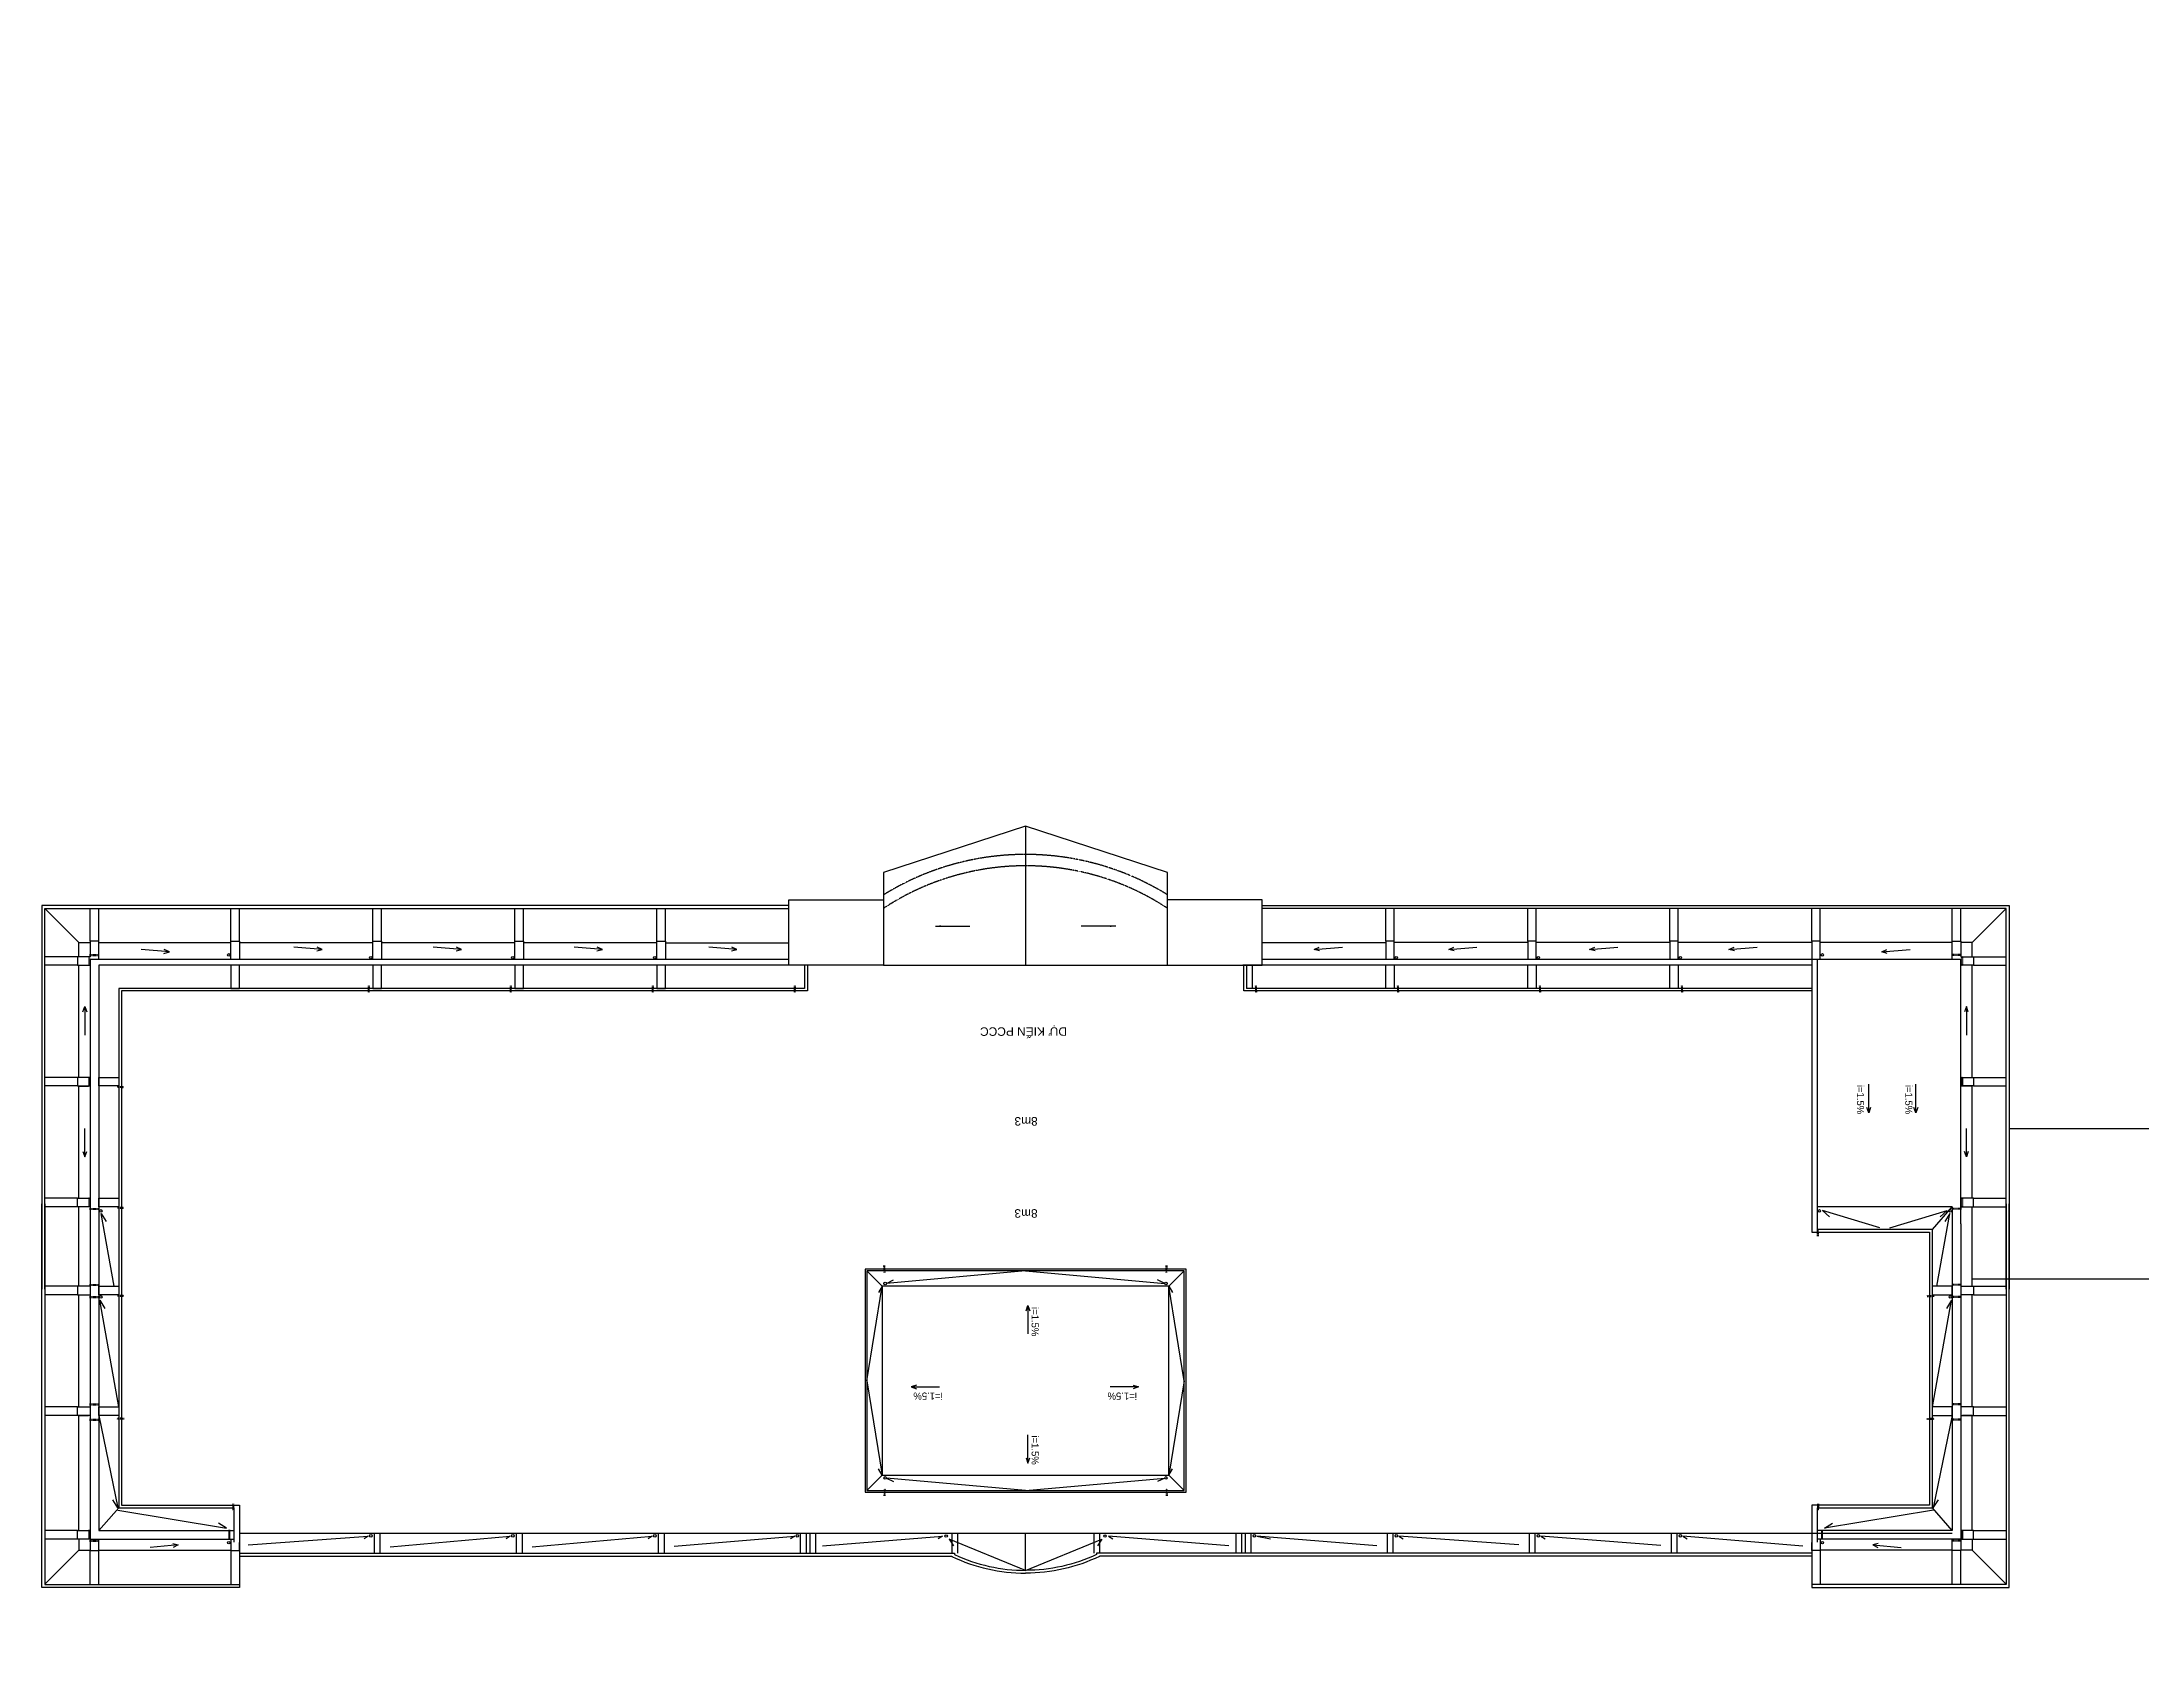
# Model space of a CAD drawing. Header units: millimetres. Extents: x -6474 to 114660, y -19276 to 162431.
# Drawn here: x -1801 to 72140, y 61014 to 117231 of the extents above; entities that cross this region are included whole.
import ezdxf

# ---------------------------------------------------------------- set-up
doc = ezdxf.new("R2010")
doc.units = ezdxf.units.MM
doc.linetypes.add('TT MAI$0$HIDDEN', pattern=[0.375, 0.25, -0.125])
for name, color, linetype in [('CUA3', 3, 'Continuous'), ('TT MAI$0$03', 4, 'Continuous'), ('TT MAI$0$3', 4, 'Continuous'), ('TT MAI$0$DIM', 9, 'Continuous'), ('TT MAI$0$DODOC2', 7, 'Continuous'), ('TT MAI$0$HATCH', 8, 'Continuous'), ('TT MAI$0$KHUATNGAN', 2, 'TT MAI$0$HIDDEN'), ('TT MAI$0$TBI241', 241, 'Continuous'), ('TT MAI$0$TEXT4', 4, 'Continuous'), ('TT MAI$0$VACH121', 121, 'Continuous')]:
    doc.layers.add(name, color=color, linetype=linetype)
doc.styles.add('TT MAI$0$KT', font='simplex.shx', dxfattribs={"width": 0.9, "height": 250})
doc.styles.add('TT MAI$0$Standard', font='txt')
doc.styles.add('TT MAI$0$VNI-HELVE', font='vhelven_0.ttf')
doc.dimstyles.new('TT MAI$0$MUITEN', dxfattribs={"dimtxt": 0.18, "dimasz": 200, "dimexe": 150, "dimexo": 0, "dimgap": 100, "dimtad": 1, "dimdec": 0, "dimzin": 0, "dimdsep": 46, "dimtxsty": 'TT MAI$0$KT', "dimcen": 0.09, "dimdle": 150, "dimclrt": 7, "dimadec": 0, "dimazin": 0, "dimtfac": 1, "dimtdec": 0, "dimtofl": 0, "dimtmove": 2, "dimatfit": 3, "dimfxl": 0, "dimtolj": 1, "dimtzin": 0, "dimarcsym": 0})

# ---------------------------------------------------------------- blocks, each defined once
blk = doc.blocks.new('TT MAI')
at = {"layer": 'TT MAI$0$03', "ltscale": 2}
blk.add_lwpolyline([(67461, 78981), (76910, 78981), (76910, 117231)], dxfattribs=at)
at = {"layer": 'TT MAI$0$3'}
blk.add_line((32830, 89631), (32830, 84731), dxfattribs=at)
for points in [[(32830, 89631), (27830, 87991), (27830, 84731), (37830, 84731), (37830, 87991), (32830, 89631)], [(27830, 84731), (24500, 84731), (24500, 87031), (27830, 87031)], [(37830, 84731), (41160, 84731), (41160, 87031), (37830, 87031)]]:
    blk.add_lwpolyline(points, dxfattribs=at)
at = {"layer": 'TT MAI$0$3', "color": 0, "linetype": 'TT MAI$0$HIDDEN'}
for radius, start, end in [(9500, 58.24314, 121.75686), (9100, 56.67067, 123.32933)]:
    blk.add_arc((32830, 79131), radius, start, end, dxfattribs=at)
at = {"layer": 'TT MAI$0$DODOC2', "ltscale": 2}
for p, q in [((2684, 85200), (1688, 85287)), ((8064, 85286), (7068, 85373)), ((12972, 85286), (11976, 85373)), ((17932, 85286), (16936, 85373)), ((22669, 85286), (21673, 85373)), ((42991, 85286), (43987, 85373)), ((47728, 85286), (48724, 85373)), ((52688, 85286), (53684, 85373)), ((57596, 85286), (58592, 85373)), ((62976, 85200), (63972, 85287)), ((-295, 83275), (-295, 82275)), ((65955, 83275), (65955, 82275)), ((62518, 79540), (62518, 80540)), ((64174, 79540), (64174, 80540)), ((-295, 77989), (-295, 78989)), ((65955, 77989), (65955, 78989)), ((32914, 72757), (32914, 71757)), ((28797, 69885), (29797, 69885)), ((36805, 69885), (35805, 69885)), ((32914, 67198), (32914, 68198)), ((65460, 64731), (5150, 64731)), ((9900, 64731), (9900, 64030)), ((10100, 64731), (10100, 64030)), ((14900, 64731), (14900, 64030)), ((15100, 64731), (15100, 64030)), ((19900, 64731), (19900, 64030)), ((20100, 64731), (20100, 64030)), ((24900, 64731), (24900, 64030)), ((25100, 64731), (25100, 64030)), ((25230, 64731), (25230, 64030)), ((25430, 64731), (25430, 64030)), ((30230, 64731), (30230, 64030)), ((30430, 64731), (30430, 64030)), ((35230, 64731), (35230, 64030)), ((35430, 64731), (35430, 64030)), ((40230, 64731), (40230, 64030)), ((40430, 64731), (40430, 64030)), ((40560, 64731), (40560, 64030)), ((40760, 64731), (40760, 64030)), ((45560, 64731), (45560, 64030)), ((45760, 64731), (45760, 64030)), ((50560, 64731), (50560, 64030)), ((50760, 64731), (50760, 64030)), ((55560, 64731), (55560, 64030)), ((55760, 64731), (55760, 64030)), ((2998, 64324), (2002, 64237)), ((62662, 64324), (63658, 64237))]:
    blk.add_line(p, q, dxfattribs=at)
for points in [[(2491, 85148), (2684, 85200), (2503, 85285)], [(7871, 85234), (8064, 85286), (7882, 85370)], [(12779, 85234), (12972, 85286), (12791, 85370)], [(17739, 85234), (17932, 85286), (17751, 85370)], [(22476, 85234), (22669, 85286), (22488, 85370)], [(43184, 85234), (42991, 85286), (43172, 85370)], [(47921, 85234), (47728, 85286), (47909, 85370)], [(52881, 85234), (52688, 85286), (52869, 85370)], [(57789, 85234), (57596, 85286), (57778, 85370)], [(63169, 85148), (62976, 85200), (63157, 85285)], [(-364, 83087), (-295, 83275), (-227, 83087)], [(66024, 83087), (65955, 83275), (65887, 83087)], [(62586, 79728), (62518, 79540), (62450, 79728)], [(64242, 79728), (64174, 79540), (64105, 79728)], [(-364, 78177), (-295, 77989), (-227, 78177)], [(66024, 78177), (65955, 77989), (65887, 78177)], [(66141, 22001), (66140, 23901), (76910, 23901), (76910, 73681), (66160, 73681)], [(32846, 72569), (32914, 72757), (32983, 72569)], [(28985, 69953), (28797, 69885), (28985, 69816)], [(36618, 69953), (36805, 69885), (36618, 69816)], [(32846, 67386), (32914, 67198), (32983, 67386)], [(2805, 64376), (2998, 64324), (2817, 64239)], [(62855, 64376), (62662, 64324), (62843, 64239)]]:
    blk.add_lwpolyline(points, dxfattribs=at)
for points in [[(5150, 64030), (30330, 64030), (30330, 63983, 0.109329), (32830, 63430)], [(5150, 63930), (30230, 63930), (30230, 63920, 0.112013), (32830, 63330)], [(60510, 64030), (35330, 64030), (35330, 63983, -0.109329), (32830, 63430)], [(60510, 63930), (35430, 63930), (35430, 63920, -0.112013), (32830, 63330)]]:
    blk.add_lwpolyline(points, format="xyb", dxfattribs=at)
for centre in [(4775, 85095), (9775, 84995), (14775, 84995), (19775, 84995), (19775, 84995), (45885, 84995), (45885, 84995), (50885, 84995), (55885, 84995), (60885, 85095), (269, 76082), (60779, 76082), (65391, 76082), (27885, 73528), (37775, 73528), (269, 73055), (65391, 73055), (27885, 66683), (37775, 66683), (4775, 64405), (9775, 64646), (9775, 64646), (14775, 64646), (14775, 64646), (19775, 64646), (24794, 64646), (30033, 64639), (35627, 64639), (40886, 64646), (45885, 64646), (50885, 64646), (55885, 64646), (60885, 64405)]:
    blk.add_circle(centre, 45, dxfattribs=at)
at = {"layer": 'TT MAI$0$HATCH', "ltscale": 2}
for p, q in [((64760, 75431), (65460, 76231)), ((200, 64830), (900, 65630)), ((65460, 64830), (64760, 65630)), ((5457, 64333), (9688, 64630)), ((9688, 64630), (9537, 64535)), ((10457, 64261), (14688, 64630)), ((14688, 64630), (14537, 64535)), ((15457, 64263), (19688, 64630)), ((19688, 64630), (19537, 64535)), ((20457, 64276), (24707, 64630)), ((24707, 64630), (24555, 64535)), ((25676, 64293), (29907, 64630)), ((29907, 64630), (29755, 64535)), ((29907, 64630), (29755, 64535)), ((32830, 63430), (30141, 64522)), ((30141, 64522), (30296, 64293)), ((32830, 63430), (32830, 64735)), ((32830, 63430), (35519, 64522)), ((35519, 64522), (35364, 64293)), ((39984, 64293), (35753, 64630)), ((35753, 64630), (35905, 64535)), ((35753, 64630), (35905, 64535)), ((45203, 64293), (40973, 64630)), ((40973, 64630), (41455, 64535)), ((40973, 64630), (41454, 64535)), ((50203, 64330), (45972, 64630)), ((45972, 64630), (46123, 64535)), ((55203, 64310), (50972, 64630)), ((50972, 64630), (51123, 64535)), ((60203, 64280), (55972, 64630)), ((55972, 64630), (56123, 64535))]:
    blk.add_line(p, q, dxfattribs=at)
at = {"layer": 'TT MAI$0$HATCH', "color": 7, "ltscale": 2}
for p, q in [((741, 73431), (284, 75996)), ((284, 75996), (462, 75713)), ((62907, 75493), (60891, 76094)), ((60891, 76094), (61139, 75869)), ((63263, 75493), (65279, 76094)), ((64919, 73431), (65376, 75996)), ((65279, 76094), (65031, 75869)), ((65376, 75996), (65198, 75713)), ((27240, 73971), (27780, 73431)), ((32830, 73971), (27930, 73532)), ((32830, 73971), (37730, 73532)), ((38420, 73971), (37880, 73431)), ((27240, 70106), (27780, 73431)), ((27780, 73431), (27653, 73208)), ((27930, 73532), (28179, 73658)), ((37730, 73532), (37481, 73658)), ((38420, 70106), (37880, 73431)), ((37880, 73431), (38007, 73208)), ((900, 69181), (231, 72936)), ((231, 72936), (409, 72653)), ((64760, 69181), (65429, 72936)), ((65429, 72936), (65251, 72653)), ((27240, 70106), (27780, 66781)), ((38420, 70106), (37880, 66781)), ((200, 68881), (869, 65625)), ((65460, 68881), (64791, 65625)), ((27240, 66241), (27780, 66781)), ((27780, 66781), (27653, 67003)), ((32830, 66241), (27930, 66679)), ((27930, 66679), (28179, 66554)), ((32830, 66241), (37730, 66679)), ((37730, 66679), (37481, 66554)), ((37880, 66781), (38007, 67003)), ((38420, 66241), (37880, 66781)), ((869, 65625), (691, 65908)), ((64791, 65625), (64969, 65908)), ((865, 65543), (4699, 64918)), ((4699, 64918), (4416, 65096)), ((64795, 65543), (60961, 64918)), ((60961, 64918), (61244, 65096))]:
    blk.add_line(p, q, dxfattribs=at)
at = {"layer": 'TT MAI$0$KHUATNGAN', "ltscale": 0.2}
for p, q in [((-156, 85053), (-156, 84712)), ((-127, 85104), (214, 85104)), ((-127, 85074), (214, 85074)), ((-126, 85053), (-126, 84712)), ((65787, 85104), (65446, 85104)), ((65787, 85074), (65446, 85074)), ((65786, 85053), (65786, 84712)), ((65816, 85053), (65816, 84712)), ((9690, 83774), (9699, 84017)), ((9720, 83773), (9729, 84016)), ((14690, 83774), (14699, 84017)), ((14720, 83773), (14729, 84016)), ((19690, 83774), (19699, 84017)), ((19720, 83773), (19729, 84016)), ((24690, 83774), (24699, 84017)), ((24720, 83773), (24729, 84016)), ((40940, 83773), (40931, 84016)), ((40970, 83774), (40961, 84017)), ((45940, 83773), (45931, 84016)), ((45970, 83774), (45961, 84017)), ((50940, 83773), (50931, 84016)), ((50970, 83774), (50961, 84017)), ((55940, 83773), (55931, 84016)), ((55970, 83774), (55961, 84017)), ((-156, 80803), (-156, 80462)), ((-126, 80803), (-126, 80462)), ((65786, 80803), (65786, 80462)), ((65816, 80803), (65816, 80462)), ((1083, 80419), (840, 80428)), ((1084, 80449), (841, 80458)), ((-156, 76553), (-156, 76212)), ((-127, 76171), (214, 76171)), ((-126, 76553), (-126, 76212)), ((1083, 76169), (840, 76178)), ((1084, 76199), (841, 76208)), ((65787, 76171), (65446, 76171)), ((65786, 76553), (65786, 76212)), ((65816, 76553), (65816, 76212)), ((-127, 76141), (214, 76141)), ((60719, 75193), (60710, 75436)), ((60749, 75194), (60740, 75437)), ((65787, 76141), (65446, 76141)), ((27854, 73913), (27845, 74156)), ((27884, 73914), (27875, 74157)), ((37776, 73914), (37785, 74157)), ((37806, 73913), (37815, 74156)), ((-127, 73497), (214, 73497)), ((-127, 73467), (214, 73467)), ((65787, 73497), (65446, 73497)), ((65787, 73467), (65446, 73467)), ((-127, 73070), (214, 73070)), ((-127, 73040), (214, 73040)), ((1083, 73069), (840, 73078)), ((1084, 73099), (841, 73108)), ((64576, 73099), (64819, 73108)), ((64577, 73069), (64820, 73078)), ((65787, 73070), (65446, 73070)), ((65787, 73040), (65446, 73040)), ((-127, 69286), (214, 69286)), ((-127, 69256), (214, 69256)), ((1093, 68779), (850, 68788)), ((64567, 68779), (64810, 68788)), ((65787, 69286), (65446, 69286)), ((65787, 69256), (65446, 69256)), ((-127, 68751), (214, 68751)), ((-127, 68721), (214, 68721)), ((1092, 68749), (849, 68758)), ((64568, 68749), (64811, 68758)), ((65787, 68751), (65446, 68751)), ((65787, 68721), (65446, 68721)), ((27854, 66299), (27845, 66056)), ((27884, 66298), (27875, 66054)), ((37776, 66298), (37785, 66054)), ((37806, 66299), (37815, 66056)), ((4911, 65776), (4920, 65533)), ((4941, 65777), (4950, 65534)), ((60719, 65777), (60710, 65534)), ((60749, 65776), (60740, 65533)), ((-156, 64852), (-156, 64512)), ((-127, 64485), (214, 64485)), ((-127, 64455), (214, 64455)), ((-126, 64852), (-126, 64512)), ((4776, 64852), (4776, 64512)), ((4806, 64852), (4806, 64512)), ((60854, 64852), (60854, 64512)), ((60884, 64852), (60884, 64512)), ((65787, 64485), (65446, 64485)), ((65787, 64455), (65446, 64455)), ((65786, 64852), (65786, 64512)), ((65816, 64852), (65816, 64512))]:
    blk.add_line(p, q, dxfattribs=at)
at = {"layer": 'TT MAI$0$TBI241'}
for p, q in [((-1701, 86731), (-501, 85531)), ((-100, 85581), (-100, 86731)), ((200, 85581), (200, 86731)), ((4850, 85581), (4850, 86731)), ((5150, 85581), (5150, 86731)), ((9850, 85581), (9850, 86731)), ((10150, 85581), (10150, 86731)), ((14850, 85581), (14850, 86731)), ((15150, 85581), (15150, 86731)), ((19850, 85581), (19850, 86731)), ((20150, 85581), (20150, 86731)), ((45510, 85581), (45510, 86731)), ((45810, 85581), (45810, 86731)), ((50510, 85581), (50510, 86731)), ((50810, 85581), (50810, 86731)), ((55510, 85581), (55510, 86731)), ((55810, 85581), (55810, 86731)), ((60510, 85581), (60510, 86731)), ((60810, 85581), (60810, 86731)), ((65460, 85581), (65460, 86731)), ((65760, 85581), (65760, 86731)), ((67361, 86731), (66161, 85531)), ((-551, 85031), (-1701, 85031)), ((-551, 84731), (-1701, 84731)), ((60510, 84731), (40480, 84731)), ((60510, 84931), (41160, 84931)), ((66211, 85031), (67361, 85031)), ((66211, 84731), (67361, 84731)), ((-551, 80781), (-1701, 80781)), ((66211, 80781), (67361, 80781)), ((-551, 80481), (-1701, 80481)), ((66211, 80481), (67361, 80481)), ((-551, 76531), (-1701, 76531)), ((-551, 76231), (-1701, 76231)), ((66211, 76531), (67361, 76531)), ((66211, 76231), (67361, 76231)), ((-551, 73431), (-1701, 73431)), ((66211, 73431), (67361, 73431)), ((-551, 73131), (-1701, 73131)), ((66211, 73131), (67361, 73131)), ((-551, 69181), (-1701, 69181)), ((-551, 68881), (-1701, 68881)), ((66211, 69181), (67361, 69181)), ((66211, 68881), (67361, 68881)), ((-551, 64830), (-1701, 64830)), ((-551, 64530), (-1701, 64530)), ((66211, 64830), (67361, 64830)), ((66211, 64530), (67361, 64530)), ((-501, 64141), (-1701, 62942)), ((-100, 62931), (-100, 64131)), ((200, 62931), (200, 64131)), ((65460, 62931), (65460, 64131)), ((65760, 62931), (65760, 64131)), ((66161, 64141), (67361, 62942))]:
    blk.add_line(p, q, dxfattribs=at)
for points in [[(200, 84931), (200, 85581), (-100, 85581), (-100, 85031), (-551, 85031), (-551, 84731), (-100, 84731)], [(-501, 85031), (-501, 85531), (-111, 85531)], [(200, 85531), (4850, 85531)], [(200, 85531), (4850, 85531)], [(4850, 84931), (4850, 85581), (5150, 85581), (5150, 84931)], [(5150, 85531), (9850, 85531)], [(9850, 84931), (9850, 85581), (10150, 85581), (10150, 84931)], [(10150, 85531), (14850, 85531)], [(14850, 84931), (14850, 85581), (15150, 85581), (15150, 84931)], [(15150, 85531), (19850, 85531)], [(19850, 84931), (19850, 85581), (20150, 85581), (20150, 84931)], [(20150, 85519), (24500, 85519)], [(45510, 85519), (41160, 85519)], [(45810, 84931), (45810, 85581), (45510, 85581), (45510, 84931)], [(50510, 85531), (45810, 85531)], [(50810, 84931), (50810, 85581), (50510, 85581), (50510, 84931)], [(55510, 85531), (50810, 85531)], [(55810, 84931), (55810, 85581), (55510, 85581), (55510, 84931)], [(60510, 85531), (55810, 85531)], [(60810, 84931), (60810, 85581), (60510, 85581), (60510, 84931)], [(65460, 85531), (60810, 85531)], [(65460, 85531), (60810, 85531)], [(65460, 84931), (65460, 85581), (65760, 85581), (65760, 85031), (66211, 85031), (66211, 84731), (65760, 84731)], [(66161, 85031), (66161, 85531), (65771, 85531)], [(-501, 80781), (-501, 84731)], [(4850, 84731), (4850, 83911), (5150, 83911), (5150, 84731)], [(9850, 84731), (9850, 83911), (10150, 83911), (10150, 84731)], [(14850, 84731), (14850, 83911), (15150, 83911), (15150, 84731)], [(19850, 84731), (19850, 83911), (20150, 83911), (20150, 84731)], [(40810, 84731), (40810, 83911)], [(45810, 84731), (45810, 83911), (45510, 83911), (45510, 84731)], [(50810, 84731), (50810, 83911), (50510, 83911), (50510, 84731)], [(55810, 84731), (55810, 83911), (55510, 83911), (55510, 84731)], [(66161, 80781), (66161, 84731)], [(-100, 80781), (-551, 80781), (-551, 80481), (-100, 80481)], [(900, 80481), (200, 80481), (200, 80781), (900, 80781)], [(65760, 80781), (66211, 80781), (66211, 80481), (65760, 80481)], [(-501, 76531), (-501, 80480), (-161, 80480)], [(66161, 76531), (66161, 80480), (65821, 80480)], [(-100, 76231), (-551, 76231), (-551, 76531), (-100, 76531)], [(-501, 73431), (-501, 76231)], [(900, 76231), (200, 76231), (200, 76531), (900, 76531)], [(65760, 76231), (66211, 76231), (66211, 76531), (65760, 76531)], [(66161, 73431), (66161, 76231)], [(-100, 73431), (-551, 73431), (-551, 73131), (-100, 73131)], [(900, 73131), (200, 73131), (200, 73431), (900, 73431)], [(64760, 73131), (65460, 73131), (65460, 73431), (64760, 73431)], [(65760, 73431), (66211, 73431), (66211, 73131), (65760, 73131)], [(-501, 69181), (-501, 73130), (-161, 73130)], [(66161, 69181), (66161, 73130), (65821, 73130)], [(-100, 68881), (-551, 68881), (-551, 69181), (-100, 69181)], [(-501, 64831), (-501, 68881), (-161, 68881)], [(900, 68881), (200, 68881), (200, 69181), (900, 69181)], [(64760, 68881), (65460, 68881), (65460, 69181), (64760, 69181)], [(65760, 68881), (66211, 68881), (66211, 69181), (65760, 69181)], [(66161, 64831), (66161, 68881), (65821, 68881)], [(-100, 64530), (-551, 64530), (-551, 64830), (-100, 64830)], [(-501, 64530), (-501, 64141), (-100, 64141)], [(-100, 64530), (-100, 64131), (200, 64131), (200, 64520)], [(4850, 64520), (4850, 64131), (5150, 64131), (5150, 64409)], [(60810, 64520), (60810, 64131), (60510, 64131), (60510, 64409)], [(65760, 64530), (65760, 64131), (65460, 64131), (65460, 64520)], [(65760, 64530), (66211, 64530), (66211, 64830), (65760, 64830)], [(66161, 64530), (66161, 64141), (65760, 64141)], [(200, 64141), (4850, 64141)], [(65460, 64141), (60810, 64141)]]:
    blk.add_lwpolyline(points, dxfattribs=at)
at = {"layer": 'TT MAI$0$TEXT4', "ltscale": 2}
for p, q in [((65460, 76231), (60710, 76231)), ((4850, 64131), (4850, 62931)), ((60810, 64131), (60810, 62931))]:
    blk.add_line(p, q, dxfattribs=at)
blk.add_lwpolyline([(60710, 64420), (60710, 65630), (64760, 65630), (64760, 75431), (60710, 75431), (60710, 84931)], dxfattribs=at)
for points in [[(38480, 74031), (27180, 74031), (27180, 66181), (38480, 66181)], [(38420, 73971), (27240, 73971), (27240, 66241), (38420, 66241)], [(37880, 73431), (27780, 73431), (27780, 66781), (37880, 66781)]]:
    blk.add_lwpolyline(points, close=True, dxfattribs=at)
at = {"layer": 'TT MAI$0$VACH121', "ltscale": 2}
for p, q in [((25050, 84731), (25050, 83911)), ((25150, 84731), (25150, 83831)), ((40510, 83831), (40510, 84731)), ((25050, 83911), (900, 83911)), ((900, 83911), (900, 65630)), ((25150, 83831), (1000, 83831)), ((1000, 83831), (1000, 65730)), ((60510, 83831), (40510, 83831)), ((60510, 83911), (40610, 83911)), ((-1801, 62831), (-1801, 76331)), ((-1701, 76331), (-1701, 62931)), ((900, 65630), (4950, 65630)), ((1000, 65730), (5150, 65730)), ((4950, 65630), (4950, 64420)), ((5150, 65730), (5150, 62831)), ((-1701, 62931), (5150, 62931)), ((5150, 62831), (-1801, 62831))]:
    blk.add_line(p, q, dxfattribs=at)
for points in [[(24500, 86831), (-1801, 86831), (-1801, 73331)], [(-1701, 73331), (-1701, 86731), (24500, 86731)], [(24930, 87041), (24930, 87031)], [(41160, 86831), (67461, 86831), (67461, 73331)], [(67361, 73331), (67361, 86731), (41160, 86731)], [(24500, 84931), (-100, 84931), (-100, 64530), (4950, 64530)], [(25050, 84731), (200, 84731), (200, 64830), (4950, 64830)], [(40610, 84731), (40610, 83911)], [(65760, 75630), (65760, 84931), (60510, 84931), (60510, 75331), (64660, 75331), (64660, 65730), (60510, 65730), (60510, 62831)], [(60510, 62831), (67461, 62831), (67461, 76331)], [(67361, 76331), (67361, 62931), (60510, 62931)], [(65460, 76231), (65460, 64830), (60710, 64830)], [(65760, 75630), (65760, 64530), (60710, 64530)]]:
    blk.add_lwpolyline(points, dxfattribs=at)
at = {"layer": 'TT MAI$0$TEXT4', "style": 'TT MAI$0$VNI-HELVE'}
for s, p in [('DÖÏ KIEÁN PCCC', (34288, 82547)), ('8m3', (33256, 79386)), ('8m3', (33254, 76143))]:
    blk.add_text(s, height=300, rotation=180, dxfattribs=at).set_placement(p)
at = {"layer": 'TT MAI$0$TEXT4', "ltscale": 2, "style": 'TT MAI$0$Standard'}
for rotation, p in [(270, (62103, 80520)), (270, (63804, 80520)), (270, (33042, 72701)), (180, (29912, 69690)), (180, (36748, 69690)), (270, (33042, 68179))]:
    blk.add_text('i=1.5%%%', height=250, rotation=rotation, dxfattribs=at).set_placement(p)
at = {"layer": 'TT MAI$0$DIM', "ltscale": 0.001}
for points in [[(29656, 86108), (30870, 86108)], [(36004, 86108), (34790, 86108)]]:
    blk.add_leader(points, dimstyle='TT MAI$0$MUITEN', override={"dimgap": -100, "dimtad": 0}, dxfattribs=at)

msp = doc.modelspace()

# ---------------------------------------------------------------- block references
at = {"layer": 'CUA3'}
msp.add_blockref('TT MAI', (0, 0), dxfattribs=at)

doc.saveas('drawing.dxf')
